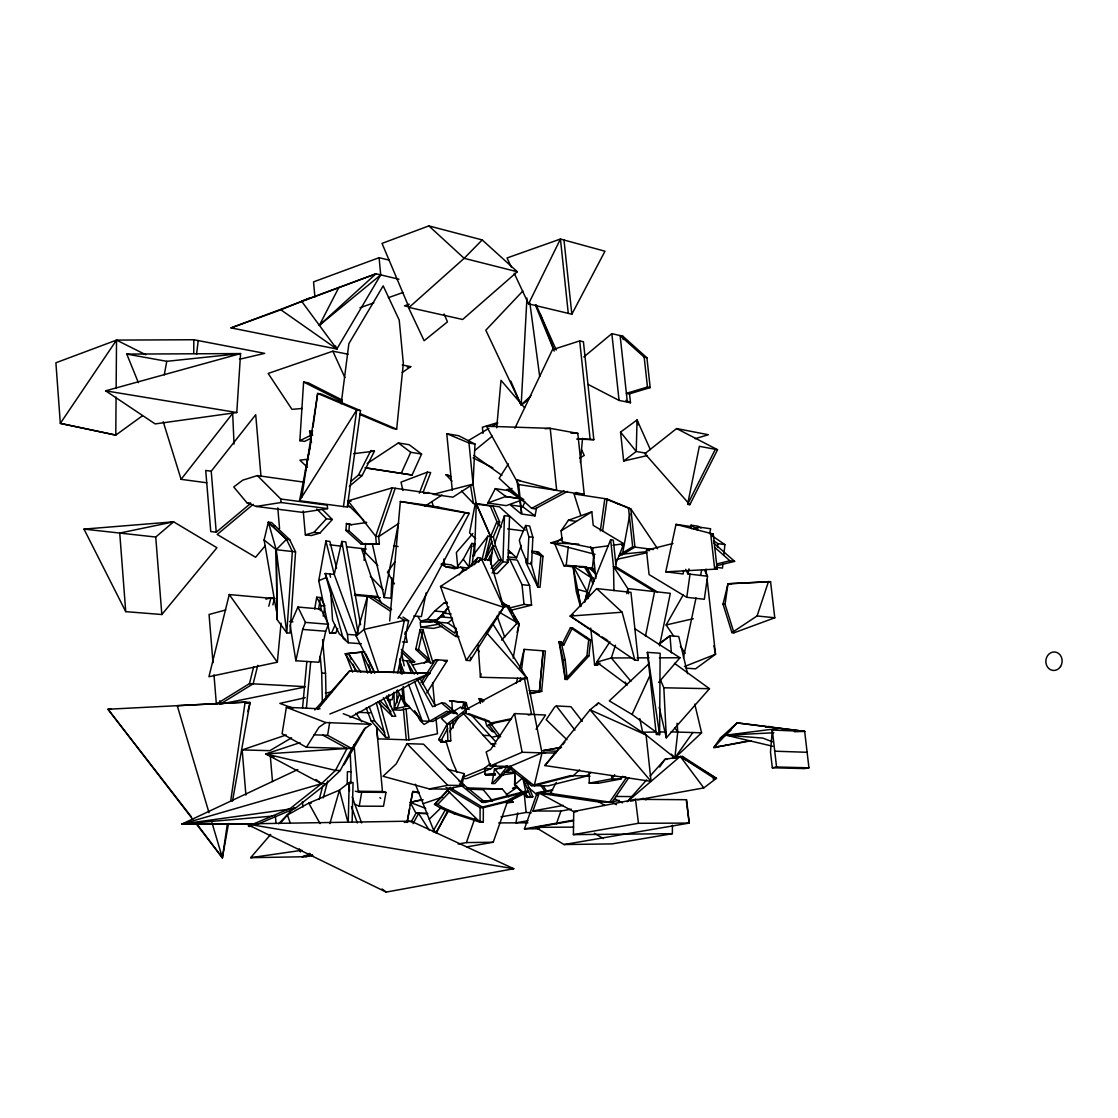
<?xml version="1.0" encoding="UTF-8"?>
<svg xmlns="http://www.w3.org/2000/svg" width="1118" height="1118" viewBox="0 0 1118 1118"><rect width="100%" height="100%" fill="white"/><g stroke="black" fill="none" stroke-linecap="round" stroke-linejoin="round"><path stroke-width="1.5" d="M622.754 776.283L620.895 779.008L598.326 783.257L589.284 783.117L589.256 773.097M450.274 787.282L434.525 804.373L440.506 808.09L453.992 813.666L480.055 822.191L483.297 822.177L483.339 807.643L452.231 788.987L448.975 788.945L480.111 807.643L483.339 807.643L509.515 801.145L528.493 791.39L525.278 791.348L482.026 802.361L459.456 783.886M193.735 353.288L193.819 339.746L116.524 340.096L55.9 362.777L60.33 423.387L115.783 435.112L142.335 415.854M116.076 397.114L115.783 435.112L60.33 423.387L116.524 340.096L145.801 354.755M116.146 388.477L116.524 340.096M525.628 779.372L532.839 796.729L526.969 797.413L514.657 784.92L514.811 770.987M573.324 820.766L535.634 827.348L564.045 844.551L612.189 843.88L672.351 833.693L672.449 825.224M495.442 775.095L485.799 774.928L484.988 774.201L485.058 769.114M672.351 833.693L573.408 834.629L573.73 811.5L635.499 799.328L686.214 799.719L689.191 823.086L564.045 844.551M347.209 783.592L347.405 771.658L351.024 771.727L350.828 783.634M529.121 797.427L514.657 784.92L514.853 775.081M348.271 821.73L349.193 782.474L353.05 782.53L352.128 821.716M474.493 555.8L476.268 503.897L472.998 484.192M492.116 573.031L502.946 561.753L504.484 515.636L509.542 516.334L508.005 562.354L497.189 573.59L493.807 573.213M390.993 598.423L391.803 577.866M446.767 433.7L458.715 435.74L474.968 444.014L473.04 484.122L452.944 497.175L433.211 494.352L473.04 484.122L469.001 442.994L446.767 433.7L452.273 490.313M527.556 563.416L528.828 536.724L525.628 525.488L529.666 526.033L532.867 537.241L531.609 563.891L527.556 563.416L521.589 549.567L519.353 540.204L525.628 525.488M526.941 298.059L521.17 405.135L529.066 398.553M126.767 354.085L166.778 361.324L240.566 353.581L105.637 390.825L155.164 423.918L236.778 412.514L240.566 353.581L126.767 354.085L138.38 382.649M310.776 438.382L304.529 441.414L299.862 440.674L303.607 381.993L308.261 382.845L342.234 400.048M295.557 551.859L289.995 633.109L286.781 632.872L277.11 619.568L276.216 549.721L268.348 522.162L271.548 522.553L289.688 539.673L295.557 551.859L276.216 549.721L264.1 539.966L268.348 522.162L286.488 539.295L292.357 551.509L286.781 632.872L276.216 549.721L286.488 539.295L289.688 539.673M395.227 488.273L378.667 536.626L379.365 544.159L360.667 543.753L345.923 530.407L346.412 523.517L351.485 524.705L366.718 522.483L363.713 522.092L363.518 520.024L349.179 505.979L347.628 506.44L348.019 500.864L392.236 487.839L436.998 494.282M363.671 544.117L348.942 530.784L349.431 523.895M749.577 740.675L713.801 747.551L737.125 722.899L804.667 731.382L772.3 730.04L770.498 751.995L772.314 767.773L804.722 768.583L808.943 767.814L804.667 731.382L737.125 722.899L720.467 737.978L713.801 747.551L751.31 740.745M389.707 620.951L400.342 501.521L430.514 505.685L469.239 513.358L405.023 634.381M496.685 427.831L501.018 380.33L524.58 407.818M580.34 462.531L582.548 438.312M209.01 812.688L177.259 705.682L244.968 702.16L245.038 703.012L249.915 703.236L249.845 702.397M302.559 707.834L306.849 661.493M306.402 708.001L310.692 661.744M529.555 693.314L541.657 691.301L545.374 650.997L524.118 649.362L519.842 668.033M274.874 598.675L229.26 594.552L208.926 676.725L277.334 662.205L281.051 623.187M364.077 560.356L365.712 543.39M531.916 551.118L538.429 551.929L542.999 556.275L540.008 587.299L537.87 587.062L525.837 562.34L526.312 558.972M359.549 414.331L392.991 428.529L396.666 429.144L403.332 363.392L399.224 320.097L383.181 285.873L348.872 343.659L341.172 403.794M717.504 546.995L717.854 543.627L713.605 540.707M723.011 563.081L722.494 568.112L715.45 567.217M723.863 554.682L724.897 544.606L712.194 535.899M561.725 644.96L559.056 641.634L563.248 660.011L565.247 679.367L586.936 655.777L588.669 639.845L570.446 627.673L561.725 644.96L563.71 645.114L572.43 627.841L590.653 640.013L588.92 655.931L567.231 679.492L565.247 679.367L559.056 641.634L561.04 641.788L563.71 645.114M554.71 543.725L563.933 565.778L566.211 565.191L568.265 546.884M596.257 574.75L592.33 568.293L593.882 554.444M639.775 718.622L642.612 732.206L674.853 757.92L677.774 731.801L677.075 723.234M471.824 543.418L463.299 559.182L468.987 567.092L471.824 543.418L474.647 543.767L472.02 565.722M490.634 564.436L492.828 546.017L490.592 536.528L476.506 504.092L492.996 506.328L499.676 521.994L493.359 536.878L495.609 546.367L501.591 560.37L492.8 569.775M196.53 354.434L198.221 340.585M520.066 681.519L520.499 678.137M521.561 669.668L524.118 649.362M343.478 506.566L356.726 409.985L317.666 393.452L301.79 497.161M312.97 427.23L317.666 393.452L321.495 394.137L360.527 410.641L347.307 507.069L299.54 500.738L310.301 445.789M310.86 442.421L311.321 439.053M311.796 435.671L312.509 430.598M600.31 530.91L604.838 498.656L630.818 508.914L657.622 548.784M602.588 531.218L607.116 499.005L574.023 493.932L580.759 515.356M704.48 570.082L707.54 576.245L704.326 599.262L686.787 597.333L690.03 574.107M733.981 632.816L725.079 604.377L727.958 583.778L770.568 581.667L774.774 617.779L733.981 632.816L731.927 632.62L723.025 604.153L727.958 583.778L770.568 581.667M227.387 823.631L222.398 857.841L195.916 823.435M230.629 801.396L245.108 702.188L249.915 703.236L232.488 801.145M683.615 570.543L683.126 573.939L665.769 571.829L675.999 524.384L690.099 526.438M406.966 822.499L412.752 791.474L419.166 792.438M320.041 708.812L286.376 707.289L282.099 733.743L306.416 747.271L351.835 748.571L364.356 728.922L370.98 724.324L343.24 713.717M297.807 769.547L182.038 824.022L258.426 823.896L295.278 808.314L326.302 783.76L340.277 770.498L351.835 748.571L327.602 735.295L329.712 722.326M314.731 609.003L316.701 597.208L320.531 597.557L325.003 606.054L321.187 605.718L316.701 597.208M318.56 609.338L320.531 597.557M305.382 470.888L310.622 444.112M513.19 658.139L519.101 623.844L508.942 605.886L501.996 604.041M462.335 783.718L464.096 773.614L447.256 769.156M555.8 753.015L542.02 752.861L510.101 766.431L494.813 783.55L491.976 783.508L494.533 768.905L507.279 766.375L531.399 785.647L548.211 785.87L587.216 775.948L590.975 772.468M228.519 823.477L222.398 857.841L196.684 823.728M359.227 806.162L361.729 792.173L385.976 792.41L383.488 806.26L359.227 806.162L354.462 804.149M337.692 628.484L335.666 633.067L329.67 633.249L318.742 580.647L325.897 541L329.894 541.475L336.588 568.154M320.279 610.749L321.187 605.718M323.186 616.102L324.709 607.731M407.19 822.317L409.663 808.635M410.278 805.226L412.752 791.474L419.292 793.137M391.37 598.242L384.201 597.571L398.246 524.09M517.76 812.898L515.943 822.848L527.948 820.682M619.134 555.828L622.377 554.654L629.881 514M164.262 374.865L166.778 361.324M490.313 561.138L491.305 556.065M426.084 592.987L421.388 616.633L413.758 615.962M535.005 515.901L522.707 506.747L510.409 504.987L521.254 513.973L535.005 515.901L536.626 507.712M470.161 660.64L503.701 607.298L490.201 560.174L481.579 559.154L440.52 586.461L466.318 660.375L470.161 660.64L470.846 657.244M687.598 504.344L699.351 446.306L717.532 449.716L689.848 504.693L687.598 504.344L715.31 449.296M645.491 636.002L654.603 591.59L613.489 566.602L610.624 539.77L613.279 540.12L616.144 566.924L657.23 591.883M659.522 645.869L670.325 593.337L627.841 588.627L613.489 566.602L616.144 566.924M393.508 693.034L392.111 699.756L387.848 699.547L388.896 694.502M393.466 672.603L404.367 620.406L398.693 616.661M397.728 672.868L408.615 620.769L402.941 617.038M626.779 593.658L627.841 588.627L628.582 593.714M683.461 657.58L695.997 597.962M536.095 729.215L545.57 715.031L514.532 713.577L490.69 749.535L486.162 751.953L490.131 765.984L510.101 766.431L534.222 785.675L542.02 752.861L527.207 678.472L480.419 677.27L481.131 673.861M295.865 660.752L302.657 629.42L305.41 622.391L297.919 607.032L320.978 609.058L328.468 624.277L325.715 631.223L318.965 662.261L295.865 660.752L290.121 624.976M707.54 576.245L687.919 573.911L689.009 568.88M697.366 530.295L698.093 526.941L710.657 528.772L709.567 533.775M700.525 575.449L701.601 570.446M415.714 649.404L420.13 629.462L422.939 629.7L433.099 663.072L430.29 662.876L415.714 649.404L418.537 649.6L429.466 659.704M418.537 649.6L422.939 629.7M360.597 624.794L345.783 541.909L341.787 541.433L334.254 574.414L356.572 635.08L347.474 634.381L325.156 573.478L334.254 574.414L325.897 541M516.334 683.322L517.508 678.221M517.131 632.341L519.101 623.844L513.777 615.711M584.91 601.694L587.229 592.037L572.975 565.82L586.601 566.924L594.161 581.053M587.956 598.717L588.725 595.503M213.971 674.769L216.361 704.047L249.468 683.629L253.674 666.803M268.795 606.208L270.905 597.795L274.567 598.13L272.89 604.852M481.984 559.629L487.811 536.179L493.359 536.878M484.765 559.95L490.592 536.528L496.909 521.617L490.229 505.937L492.996 506.328M257.769 665.35L253.143 683.825L220.05 704.214L219.771 700.776M584.644 602.197L590.919 577.531L584.337 566.658L578.733 566.84M247.763 711.593L249.915 703.236M319.189 799.496L322.739 786.038M323.27 797.833L327.7 781.049M462.125 709.036L463.858 702.509L466.262 702.621L467.841 709.147M464.962 707.512L466.262 702.621L449.464 700.762L463.858 702.509L465.437 709.036M374.698 673.232L356.139 636.086L367.515 596.034L371.777 596.439L391.607 609.548M329.866 823.617L339.481 790.119L349.193 782.474L349.487 791.181M456.214 628.316L454.788 633.221L436.006 620.141L429.27 621.818M458.995 636.729L455.739 636.477L457.15 631.586M615.459 645.212L611.322 657.957L596.677 662.149L627.086 684.747M731.927 632.62L757.082 615.948L768.541 581.416M392.236 487.839L375.676 536.263L376.361 543.809L379.365 544.159M458.17 844.034L466.388 842.581L474.801 818.474M467.017 846.857L493.206 842.245L507.698 800.963M494.897 542.859L504.484 515.636M539.547 828.787L524.44 828.885L537.213 792.732L552.208 789.909M571.242 809.166L560.929 811.039L532.923 810.983L539.365 792.76L552.697 790.244M556.373 823.868L560.929 811.039M484.919 560.062L491.71 541.266M401.809 695.522L397.211 707.848L394.333 707.708L399.517 693.831M460.644 782.866L464.096 773.614M507.893 556.862L516.516 557.882L521.254 545.402M419.348 493.164L427.425 472.117L430.668 472.607L423.205 492.004M587.467 596.942L610.624 539.77M615.501 564.352L623.886 543.753L593.239 525.362L591.813 511.834L568.433 520.261L561.11 530.84L562.242 541.769L592.666 547.89L608.206 545.836M297.919 607.032L291.812 620.993L289.576 621.566L292.944 621.846M329.67 633.249L331.655 632.76L335.037 625.116M401.208 473.389L410.725 452.301L421.584 454.048L412.081 475.024L364.985 467.785M647.378 652.353L659.606 734.624L656.28 734.498L647.378 652.353L660.123 653.247L659.606 734.624L632.075 714.458L650.047 675.216M522.707 506.747L524.859 502.136M474.437 564.674L477.819 557.575L480.642 557.91L478.616 562.158M514.867 428.292L552.446 349.682L579.697 340.92L583.428 341.759L593.84 439.681L576.678 439.067M528.548 303.872L560.439 239.042L604.978 251.215L571.843 314.214L528.548 303.872L514.21 273.267M350.759 481.537L358.487 475.01L370.799 450.582L374.432 451.155L362.134 475.541L349.263 486.4M436.23 833.259L447.885 810.396M314.913 297.067L313.557 281.876L379.1 257.685L380.707 274.902L319.357 325.31L338.81 287.536M522.232 499.872L506.244 505.643L487.769 503.002L495.302 488.622L510.395 490.9M322.809 735.127L347.055 748.445L335.484 770.4L321.495 783.69L290.456 808.3L253.59 823.924M407.022 743.652L396.149 763.957L382.999 776.269L429.312 788.917L445.816 789.112L464.18 785.521L423.54 744.169L407.022 743.652L447.717 785.297L464.18 785.521M473.096 546.632L474.647 543.767M485.128 560.202L492.828 546.017L495.609 546.367M487.895 560.523L492.521 552.026M466.499 711.551L450.023 724.198L450.764 740.843L441.009 742.198L438.675 739.585L447.172 724.073L466.402 709.315L524.398 678.291L527.207 678.472L492.926 624.068M438.675 739.585L441.526 739.683L447.703 728.419M411.075 822.163L415.966 813.233L410.194 802.319L421.989 799.58M413.017 823.645L418.733 813.233L427.188 813.485M673.735 636.282L666.146 624.962L683.238 594.79M445.705 809.278L432.834 831.596L436.523 831.568L448.514 810.774M344.078 764.726L365.642 727.538M398.958 279.207L375.997 273.784L231.063 327.895L336.825 349.026L380.707 274.902M436.006 620.141L441.344 615.641L447.647 607.815M455.739 636.477L434.832 621.901L440.785 616.898L448.975 606.948M556.289 782.432L550.391 793.417L609.631 802.123L626.332 777.723M449.632 731.787L458.366 717.504M299.54 500.738L356.726 409.985L360.527 410.641M306.416 747.271L319.021 727.231L325.673 722.549L370.98 724.324M420.983 682.679L435.503 659.69L447.368 660.514L426.783 692.95M422.408 684.244L437.837 659.858L432.764 660.878M397.966 618.394L465.186 512.799L469.239 513.358M508.369 463.9L499.145 478.294L531.637 508.327L535.061 508.816L567.441 491.431M596.677 662.149L609.953 641.718M614.69 774.732L611.881 778.855L589.284 783.117M574.764 812.227L539.756 793.305L599.094 802.053L612.091 802.137L628.791 777.765M659.69 767.018L664.986 759.318L682.511 756.453L716.414 778.324L703.809 787.91L637.386 799.915M466.318 660.375L503.701 607.298L481.579 559.154M671.345 754.119L674.853 757.92L692.88 732.444M394.836 561.935L387.457 572.234L394.472 583.889M459.135 574.876L463.215 569.397L466.625 569.775M472.662 555.898L487.811 536.179M452.231 788.987L453.517 787.324M206.802 482.794L181.102 479.329L232.67 413.353L234.039 444.07M456.172 568.293L463.299 559.182M211.218 471.223L205.726 470.454L210.743 531.567L216.235 532.196L211.218 471.223L255.715 414.708L260.983 476.394M544.843 765.564L590.08 709.818L598.479 702.873L646.078 734.959L651.067 781.37L544.843 765.564L560.495 747.285M161.831 614.523L216.934 547.736L173.611 521.827L84.004 529.107L125.733 611.644L161.831 614.523L155.737 537.045L173.611 521.827L119.738 533.062L125.733 611.644M317.652 709.357L349.389 671.107L430.109 673.302L349.934 717.532M265.399 545.542L255.603 557.267L217.185 534.46L253.185 504.372M562.731 744.672L564.967 742.059M596.243 705.486L598.479 702.873M447.13 602.253L444.042 603.035L434.636 611.029L427.425 619.4L420.689 621.077L417.839 616.451M472.844 533.454L456.368 552.544L457.821 567.567M312.816 855.466L305.969 856.709L250.628 857.688L270.71 834.419M280.744 822.792L287.438 815.036L308.75 803.115L339.481 790.119L347.502 820.654M658.572 682.497L679.968 657.761L634.87 628.777M659.187 707.247L666.342 737.824L709.483 688.702L674.489 663.309M314.815 709.958L349.389 671.107L352.715 671.317M627.17 801.76L646.651 779.889M650.089 776.032L664.986 759.318L667.236 759.374M305.34 534.837L313.99 532.35L326.4 518.78L332.326 519.521L319.916 533.062L311.265 535.55L305.34 534.837L303.244 511.024M501.591 640.125L516.684 623.634L519.101 623.844L499.061 612.049M468.987 567.092L477.819 557.575M491.123 568.293L498.824 560.048L501.591 560.37M522.819 291.029L485.813 330.201L520.429 403.57L510.842 381.154M525.278 791.348L506.286 801.131L480.111 807.643L480.055 822.191L447.689 790.608L434.525 804.373L437.781 804.387L449.743 791.893M424.169 663.184L427.761 659.438M589.074 628.358L570.264 616.088L596.705 588.599L630.957 592.344L638.28 660.431L634.87 660.179L570.264 616.088L573.422 614.844M278.661 823.742L294.327 807.503M482.207 239.923L464.166 258.328L409.048 307.45L382.021 243.389L428.865 225.906L482.207 239.923L517.313 271.744L462.656 319.482L409.048 307.45M491.976 783.508L500.221 775.305L507.279 766.375L506.286 765.984M429.256 819.187L441.4 807.42M531.064 395.604L521.17 405.135L529.876 397.114M648.692 663.966L609.31 700.888L632.075 714.458M674.853 757.92L701.587 732.807L694.767 704.088M579.585 769.841L573.324 775.696L534.222 785.675M319.357 325.31L375.997 273.784L301.636 301.259L336.825 349.026L280.842 309.784L231.063 327.895M727.343 733.408L731.186 729.928M514.657 784.92L522.791 777.695L530.687 796.715L532.839 796.729M305.969 856.709L309.826 853.327M628.498 800.628L680.275 756.383L716.414 778.324L713.018 778.939M356.139 636.086L364.091 629.392L404.367 620.406L408.615 620.769M434.832 621.901L447.899 623.033L452.65 619.051M216.235 532.196L250.809 503.268M583.806 356.977L611.839 333.639L622.852 336.211L646.903 357.76L650.187 387.597L629.141 393.955L626.387 393.382L647.462 387.024L650.187 387.597M475.108 450.191L492.255 436.16M621.664 545.528L623.886 543.753L612.902 545.207M695.019 438.717L708.393 434.734L676.586 428.557L644.876 453.656L689.848 504.693M590.737 628.134L594.622 665.112L598.717 661.898M594.622 665.112L597.291 665.308L600.031 663.17M557.253 541.755L562.326 537.814M659.215 644.108L670.003 635.737L678.738 636.519L687.556 673.679M650.383 449.674L637.05 419.949L620.546 432.121L623.662 461.021L636.24 451.462L645.994 453.209M462.866 777.262L484.108 768.527L490.467 763.692M463.858 778.561L466.709 778.617L490.97 768.667L496.057 764.824M597.305 662.457L594.552 664.511L597.291 665.308M659.173 643.8L670.003 635.737L671.387 652.884M506.37 794.758L517.578 786.946M402.214 372.532L410.711 366.648L402.242 364.971M487.155 725.806L491.473 722.913L511.527 718.65M498.824 738.034L488.832 724.688L491.668 724.799L494.296 723.039L511.01 719.489M582.31 721.376L570.949 706.702L556.331 705.947L554.598 707.093L546.185 719.671L566.938 739.725M367.207 463.509L398.343 442.952L409.202 444.726L421.584 454.048M398.819 523.378L378.667 536.626L375.676 536.263L348.019 500.864L351.024 501.269M424.742 506.342L442.015 494.994M561.11 530.84L591.813 511.834M653.513 549.539L632.69 546.8L620.113 554.374L646.511 551.691M622.377 554.654L634.954 547.093L630.818 508.914L607.116 499.005M468.19 440.716L488.943 428.32M491.906 426.559L497.831 423.009M291.616 737.796L269.871 750.667L242.173 749.912L245.904 795.094M450.163 711.397L432.973 721.431L422.269 720.984L403.165 700.329L402.089 688.632M469.239 709.441L460.364 707.317L441.358 718.399L447.172 724.073L450.023 724.198M579.725 458.045L584.253 455.445L581.598 449.757M514.685 772.426L505.084 772.231L511.206 768.918M531.637 508.327L564.031 490.9M505.084 772.231L512.156 768.443M720.467 737.978L725.973 735.169L779.47 728.307M693.635 529.191L698.093 526.941M517.103 786.136L512.533 788.442L514.546 788.47M299.862 440.674L310.79 435.349M524.608 502.15L507.083 489.53L512.1 488.468M490.131 765.984L522.162 752.274L545.514 752.959M417.07 714.388L420.019 720.467L424.085 724.464L446.739 711.244L457.346 713.787L444.978 703.152L441.54 702.97L432.624 706.716L416.748 678.542M280.842 309.784L310.315 297.709M329.866 714.011L430.109 673.302L357.83 671.513M318.742 580.647L326.498 577.531M715.562 747.607L718.804 746.321M684.426 666.566L715.52 654.254L707.107 579.39M427.425 472.117L401.027 482.151L402.927 490.536M487.769 503.002L505.839 496.476L520.904 498.684M359.968 307.771L373.817 302.852M388.337 297.695L402.871 292.525M409.272 304.194L404.492 305.871L408.084 306.681L424.141 340.724L447.452 321.872L444.112 313.99M348.075 354.21L332.843 351.192L268.18 373.454L291.966 409.356L302.223 408.489M242.173 749.912L286.25 734.945M423.093 803.674L442.574 797.064M326.302 783.76L321.495 783.69L265.818 753.951L300.015 742.659M310.203 854.124L302.084 856.779L312.369 854.907M257.378 475.597L242.718 480.167L233.746 486.973L246.882 502.723L256.134 506.44L302.74 512.393L327.574 508.606L327.267 505.168L280.772 499.019L257.378 475.597L303.928 482.151M595.028 554.318L550.936 542.845L562.172 539.379M497.244 422.73L482.375 427.258L482.99 433.421M225.78 609.967L209.066 614.481L212.993 662.708M265.888 599.15L270.905 597.795M468.777 568.084L460.658 567.175L454.467 568.796L445.397 566.602L441.205 564.311M506.706 560.006L509.71 559.224L517.285 560.118L529.583 585.469L531.581 605.159L509.934 610.498M502.779 607.465L508.942 605.886M531.399 785.647L570.515 775.64L587.216 775.948M686.787 597.333L649.083 574.582L646.442 550.21L672.994 543.46M482.026 802.361L485.268 802.375L528.493 791.39M594.217 568.517L586.796 568.475M436.677 620.937L432.121 622.069L420.689 621.077M502.108 604.698L506.524 605.663L516.684 623.634M765.746 727.203L769.086 726.365M508.997 608.122L524.007 604.419L531.581 605.159M441.778 626.359L433.491 628.4L420.731 627.338L420.256 622.251L433.896 621.091M716.68 563.989L729.886 560.747L734.61 561.376L713.941 543.166M716.47 565.806L734.61 561.376M239.531 359.255L264.714 353.358L193.819 339.746M623.662 461.021L647.406 455.543M666.146 624.962L693.286 618.701M305.144 697.716L279.849 703.404L292.902 708.127M325.38 693.188L332.116 691.665M392.446 709.427L408.783 705.765L406.449 705.654M410.208 708.043L400.412 710.223L392.404 709.86M616.549 559.391L646.805 552.781M530.142 693.803L541.657 691.301M376.738 728.042L377.73 738.844L408.95 739.878L437.459 733.799L435.992 718.427M528.227 715.087L531.567 714.374L524.398 678.291M441.009 742.198L450.764 740.843M492.088 737.181L498.698 735.798M412.5 664.986L429.382 661.563M221.755 703.865L304.893 687.067M443.986 661.199L447.368 660.514M561.488 747.411L543.25 750.625L561.404 747.299M498.963 768.639L502.15 768.01M505.336 767.381L510.101 766.431M429.312 788.917L447.717 785.297M423.205 799.789L410.194 802.319L425.692 808.426M672.323 758.409L682.511 756.453M620.672 777.541L625.661 776.605M423.736 493.401L428.655 492.479M527.109 797.12L530.687 796.715M404.283 822.415L409.37 821.464M532.923 810.983L563.346 805.407M772.314 767.773L776.563 766.99L808.943 767.814M386.171 892.094L513.763 868.728L411.061 821.143L246.198 823.882L386.171 892.094L382.049 888.964M612.482 801.662L619.358 800.418M630.566 801.145L633.976 800.53M524.44 828.885L573.548 820.123M500.948 816.867L526.131 812.451L531.288 812.8M420.731 627.338L439.346 624.11M573.408 834.629L638.462 823.295L689.191 823.086L686.62 799.649M256.134 506.44L281.065 502.513L327.574 508.606M250.628 857.688L301.93 850.281M357.271 671.806L345.169 653.806L364.775 651.794M345.169 653.806L363.168 652.018M485.799 774.928L495.442 773.572M501.856 774.97L514.685 773.181M409.761 662.471L414.708 661.814L401.32 649.376M273.798 757.165L265.818 753.951L269.284 753.532M407.273 367.067L410.711 366.648M308.568 459.121L299.904 460.169L307.464 467.366M353.637 453.67L374.432 451.155M506.244 802.99L513.162 802.207L510.982 799.538M271.912 816.154L182.038 824.022L321.495 783.69L316.017 779.525M545.095 428.753L550.224 428.348L577.796 433.379L584.253 494.617L518.71 484.541L486.484 426.224L550.224 428.348L556.666 490.369L516.893 480.069L521.617 513.162L518.71 484.541M570.264 616.088L622.125 612.203L634.87 660.179M273.714 756.774L265.818 753.951L347.055 748.445M665.769 571.829L717.197 569.048L713.242 534.069L675.999 524.384M245.108 702.188L107.971 709.245L192.729 819.312M772.776 746.265L725.973 735.169L773.866 732.765M794.395 731.731L804.667 731.382M340.277 770.498L335.484 770.4L265.818 753.951L269.228 753.798M642.612 732.206L656 732.052M659.354 732.01L666.048 731.941M671.066 731.885L701.587 732.807M466.388 842.581L493.206 842.245M248.503 826.37L251.969 826.356M535.634 827.348L573.618 827.124M631.908 657.901L611.322 657.957L630.901 681.267M637.064 657.887L649.069 657.845M659.368 657.817L679.968 657.761M498.628 822.918L527.906 822.806M453.992 813.666L457.248 813.666L483.297 822.177M573.73 811.5L577.154 811.514M418.733 813.233L415.966 813.233L427.803 813.569M360.667 543.753L376.361 543.809M440.506 808.09L443.762 808.09L457.248 813.666M295.278 808.314L182.038 824.022L258.244 823.896M311.335 803.115L308.75 803.115L320.041 823.617M480.978 800.795L492.675 800.865M506.286 801.131L509.515 801.145M506.58 802.165L513.162 802.207M537.213 792.732L539.365 792.76M354.029 744.742L358.193 791.251L382.454 791.502L385.976 792.41M413.52 791.67L416.287 791.698M539.756 793.305L552.879 793.445M615.808 796.449L633.067 796.603M467.114 788.274L502.248 788.903L508.802 796.882M467.268 788.358L502.248 788.903M468.009 789.28L483.088 789.462L467.701 789.14M589.256 782.921L598.326 783.257M526.438 783.103L529.694 783.145M716.414 778.324L714.192 778.282L680.275 756.383L703.809 787.91M484.988 774.201L494.631 774.383M503.058 775.361L500.221 775.305L494.533 768.905L497.37 768.96M620.895 779.008L611.881 778.855L611.546 775.668M660.486 679.982L663.84 687.78L709.483 688.702M484.108 768.527L490.97 768.667M265.818 753.951L269.186 754.049M774.746 751.198L807.112 752.288M462.992 713.032L490.83 743.666L495.973 743.833M570.935 433.141L577.796 433.379M314.116 734.833L327.602 735.295M366.173 707.848L371.106 720.83L385.64 737.405L389.176 737.517L379.841 702.97M578.09 438.577L593.84 439.681M483.311 735.378L490.159 735.63M726.211 745.161L727.972 745.231M494.547 731.689L492.144 731.591L486.679 725.596L484.891 719.251M494.296 723.039L491.473 722.913L465.717 713.452L466.402 709.315L460.364 707.317M111.423 709.385L107.971 709.245L191.346 816.825M371.106 720.83L374.642 720.97L384.704 732.43M377.828 701.88L392.236 716.177L395.758 716.331L386.688 697.436M358.012 712.32L370.114 712.865M550.936 542.845L578.747 544.131M244.968 702.16L249.999 702.411M397.477 689.96L404.982 705.486L408.14 705.64M543.25 750.625L556.848 751.296M480.419 703.418L479.077 698.652L481.481 698.792L483.884 701.084M249.468 683.629L304.865 686.634M529.177 690.575L541.573 691.287M320.223 656.182L321.704 673.036L325.534 673.274L326.107 698.82M402.354 660.445L410.152 660.976L417.671 674.308M414.708 661.814L411.843 661.632L402.117 652.577M686.047 668.145L695.536 668.844L715.52 654.254L713.927 645.729M563.248 660.011L565.247 660.151L567.231 679.492M325.156 573.478L343.156 638.42L348.229 642.766L361.324 643.744M586.936 655.777L588.92 655.931M402.424 641.9L407.259 642.277L405.093 632.229M302.657 629.42L325.715 631.223M331.655 632.76L335.666 633.067M725.973 735.169L762.909 738.118L772.482 741.835M305.41 622.391L328.468 624.277M585.021 637.4L587.006 637.567M588.669 639.845L590.653 640.013M426.769 619.568L437.222 620.252M440.785 616.898L452.203 617.905M442.98 613.181L451.141 613.922M441.344 615.641L444.195 615.892M570.446 627.673L572.43 627.841M434.636 611.029L446.054 612.063M354.685 594.343L377.968 596.565L381.224 602.616M444.042 603.035L447.298 603.343M354.392 595.209L368.227 596.523M371.693 596.858L380.344 597.669M505.168 605.998L507.586 606.222L512.016 612.999M757.082 615.948L774.774 617.779M509.71 559.224L522.022 584.658L529.583 585.469M723.025 604.153L725.079 604.377M84.004 529.107L155.737 537.045M445.397 566.602L456.787 567.874L451.197 564.842L441.428 563.738M580.396 606.375L576.301 591.604L572.975 565.82L590.919 577.531L593.197 577.782M329.852 544.843L341.493 546.185M346.482 546.758L366.299 549.05M502.946 561.753L508.005 562.354M727.958 583.778L731.368 584.183M566.211 565.191L576.008 566.351M579.278 566.742L592.33 568.293M563.933 565.778L573.73 566.938M393.606 545.975L398.176 546.52M268.348 522.162L271.674 525.544L274.888 525.921M313.99 532.35L319.916 533.062M345.923 530.407L348.942 530.784M542.999 556.275L531.972 552.39M508.369 552.949L511.82 553.368M717.197 569.048L714.64 568.713L710.685 533.691L713.242 534.069M351.485 524.705L346.412 523.517M246.882 502.723L250.334 503.17M646.442 550.21L649.642 550.629M528.828 536.724L532.867 537.241M347.628 506.44L350.633 506.831M507.684 528.842L523.154 530.882M496.909 521.617L499.676 521.994M432.191 506.608L439.779 507.642M717.854 543.627L724.897 544.606M568.433 520.261L576.399 521.379M461.538 491.04L473.473 503.491L479.287 504.484M691.385 528.59L691.008 525.181L698.093 526.215L700.902 528.143M522.525 498.6L517.313 497.119L523.825 499.508M358.487 475.01L362.134 475.541M505.42 496.588L520.485 498.81M617.653 504.008L619.917 504.358M366.215 467.953L412.081 475.024M451.979 481.061L446.012 474.829L448.793 475.262M516.893 480.069L520.149 480.572M311.489 442.714L309.574 430.989L312.341 431.436M105.637 390.825L236.778 412.514M513.763 868.728L246.198 823.882L249.607 824.623M469.001 442.994L474.968 444.014M400.342 501.521L465.186 512.799M575.854 566.323L572.975 565.82L580.899 606.222M588.25 384.48L619.065 400.412L630.496 402.732L629.378 392.516M627.338 402.089L620.113 335.568L644.164 357.131L646.903 357.76M590.36 568.936L596.132 574.345M379.1 257.685L389.05 260.103M517.313 271.744L464.166 258.328L428.865 225.906M576.008 492.479L584.253 494.617M358.193 791.251L361.729 792.173M355.314 791.223L359.619 792.341M586.852 775.291L589.997 776.241M440.52 586.461L503.701 607.298M454.467 712.837L457.346 713.787M468.554 713.591L489.474 721.264M446.012 474.829L450.847 476.617M286.376 707.289L325.673 722.549M446.012 787.463L449.198 788.791M360.052 413.618L396.666 429.144M646.078 734.959L590.08 709.818L651.067 781.37M473.096 457.877L492.87 467.827M303.607 381.993L342.22 401.558M625.884 400.342L630.496 402.732M676.586 428.557L717.532 449.716M642.99 798.252L646.008 799.831M614.928 798.881L622.46 802.864M612.091 802.137L616.465 804.694M599.094 802.053L604.95 805.477M594.371 833.259L603.273 838.57M437.781 804.387L443.762 808.09M591.967 630.245L599.206 634.954M602.099 636.841L607.885 640.614M390.196 611.029L367.515 596.034L364.091 629.392L378.457 671.806M691.008 525.181L696.654 529.066M447.899 623.033L456.256 628.833M490.83 743.666L494.883 746.517M473.948 455.431L501.926 475.402M509.039 489.824L519.269 497.412M495.302 488.622L505.839 496.476M398.343 442.952L410.725 452.301M348.704 654.044L360.807 672.016M501.842 601.694L507.586 606.222M458.715 780.685L485.268 802.375M589.773 594.161L587.229 592.037L577.601 589.424L580.577 606.613M528.339 787.435L537.353 795.094M441.54 702.97L453.922 713.633M460.658 567.175L463.215 569.397M714.374 547.065L729.886 560.747M525.292 530.184L499.48 506.845L475.332 503.421L469.56 532.881L475.597 538.736M497.58 523.657L501.283 527.039M345.769 639.734L339.201 633.682L332.521 620.141L330.858 592.778M379.896 797.609L380.707 798.364M596.705 588.599L622.125 612.203M271.674 525.544L286.488 539.295M536.291 551.663L540.86 556.009L537.87 587.062L530.826 562.186M479.077 698.652L482.696 702.118M508.201 549.888L516.516 557.882M380.148 700.874L390.965 711.565M322.655 509.738L332.326 519.521M316.729 508.969L326.4 518.78M377.828 565.512L361.449 548.491L377.968 596.565M370.282 576.189L383.181 589.675M477.051 649.097L479.412 651.612M470.985 714.584L495.526 741.527M441.526 739.683L443.874 742.296M486.777 632.928L527.207 678.472M482.445 788.665L492.353 800.823M620.546 432.121L636.24 451.462L637.05 419.949L638.168 424.826M556.331 705.947L574.959 730.138M309.574 430.989L312.719 435.126M491.668 724.799L500.654 736.804M674.643 727.622L677.774 731.801M229.26 594.552L277.334 662.205M414.666 711.02L420.214 718.916L414.708 711.216M355.957 713.2L361.771 721.809M543.25 786.038L546.898 791.474M680.373 646.19L685.11 653.275M540.399 784.724L545.193 791.879M418.188 812.814L429.144 830.031M625.186 682.078L626.974 685.013M420.172 678.752L435.223 705.402M414.233 674.098L406.714 660.738L411.522 673.497M386.297 696.444L387.848 699.547L387.177 696.165M685.655 569.355L687.919 573.911M365.53 653.373L373.845 670.688M371.581 673.092L361.254 651.542L367.598 673.05M383.376 697.702L392.236 716.177M511.345 267.146L507.041 257.965L560.439 239.042L568.279 313.361M332.843 351.192L344.875 377.535M536.011 304.599L556.247 350.06M220.414 853.439L222.398 857.841L211.987 822.722M457.024 772.147L452.203 761.204L445.747 740.493M476.268 503.897L490.592 536.528M335.498 345.951L336.825 349.026M492.828 546.017L498.824 560.048M535.382 305.032L554.235 351.094M415.365 784.207L434.217 831.666M540.218 313.92L553.703 348.858M351.192 659.41L349.333 654.547L345.797 654.309L352.589 672.156M353.036 664.274L355.51 670.758M369.094 706.394L374.642 720.97M414.526 681.463L429.536 721.292M400.048 661.842L404.255 673.036M408.461 684.23L422.269 720.984M352.226 796.966L361.603 822.932M497.105 616.004L504.707 637.12M351.457 806.693L357.327 822.946M287.438 815.036L290.247 823.058M299.261 848.758L300.393 851.972M431.995 502.164L433.672 506.999M386.744 696.276L387.848 699.547M590.597 546.674L594.217 558.203M163.228 421.766L181.102 479.329M420.13 629.462L430.29 662.876M590.919 577.531L592.861 584.057M368.688 665L371.134 673.26M376.305 702.803L385.64 737.405M329.712 573.953L330.579 577.237M561.04 641.788L565.247 660.151M372.294 543.739L384.201 597.571M522.791 777.695L526.969 797.413M401.362 652.381L404.227 665.867M399.643 658.907L402.075 674.28M514.532 713.577L522.162 752.274M341.787 541.433L358.095 632.928M264.1 539.966L276.37 610.945M470.496 485.408L473.473 503.491M529.876 303.062L539.701 376.542M443.874 559.056L444.684 565.54M635.499 799.328L638.462 823.295M772.3 730.04L776.563 766.99M705.947 569.104L706.716 575.966M644.164 357.131L647.462 387.024M622.852 336.211L623.215 339.606M611.839 333.639L619.065 400.412M628.554 508.578L632.69 546.8M579.697 340.92L590.108 439.011M563.989 240.007L571.843 314.214M592.666 547.89L595.894 578.425M522.022 584.658L524.007 604.419M524.23 793.431L526.131 812.451M490.397 555.674L490.914 560.887M432.596 682.567L434.86 706.478M406.044 708.658L408.95 739.878M403.207 686.41L404.982 705.486M399.601 661.926L400.691 673.609M403.36 708.533L406.267 739.795M389.861 699.435L390.489 706.338M376.542 726.728L382.454 791.502M347.474 634.381L348.229 642.766M322.571 639.608L325.534 673.274M280.772 499.019L281.065 502.513M277.781 507.893L279.57 528.632M302.433 801.788L302.894 807M270.304 755.81L272.485 781.58M275.391 815.93L275.964 822.806M478.085 645.002L480.419 677.27M663.84 687.78L666.342 737.824M451.882 700.888L452.357 711.034M452.846 721.194L453.167 727.972M447.172 724.073L447.913 740.745M350.214 752.582L351.024 771.727M396.778 690.561L397.072 702.663M393.955 692.14L394.333 707.708M321.704 673.036L322.347 702.034M613.489 566.602L613.964 590.653M276.216 549.721L277.11 619.568M543.152 650.83L539.435 691.176L543.152 650.83M1060.563 666.51A9.265 8.147 -84.6 0 0 1054.889 651.99A9.265 8.147 -84.6 0 0 1046.504 665.126A9.265 8.147 -84.6 0 0 1060.563 666.51"/></g></svg>
